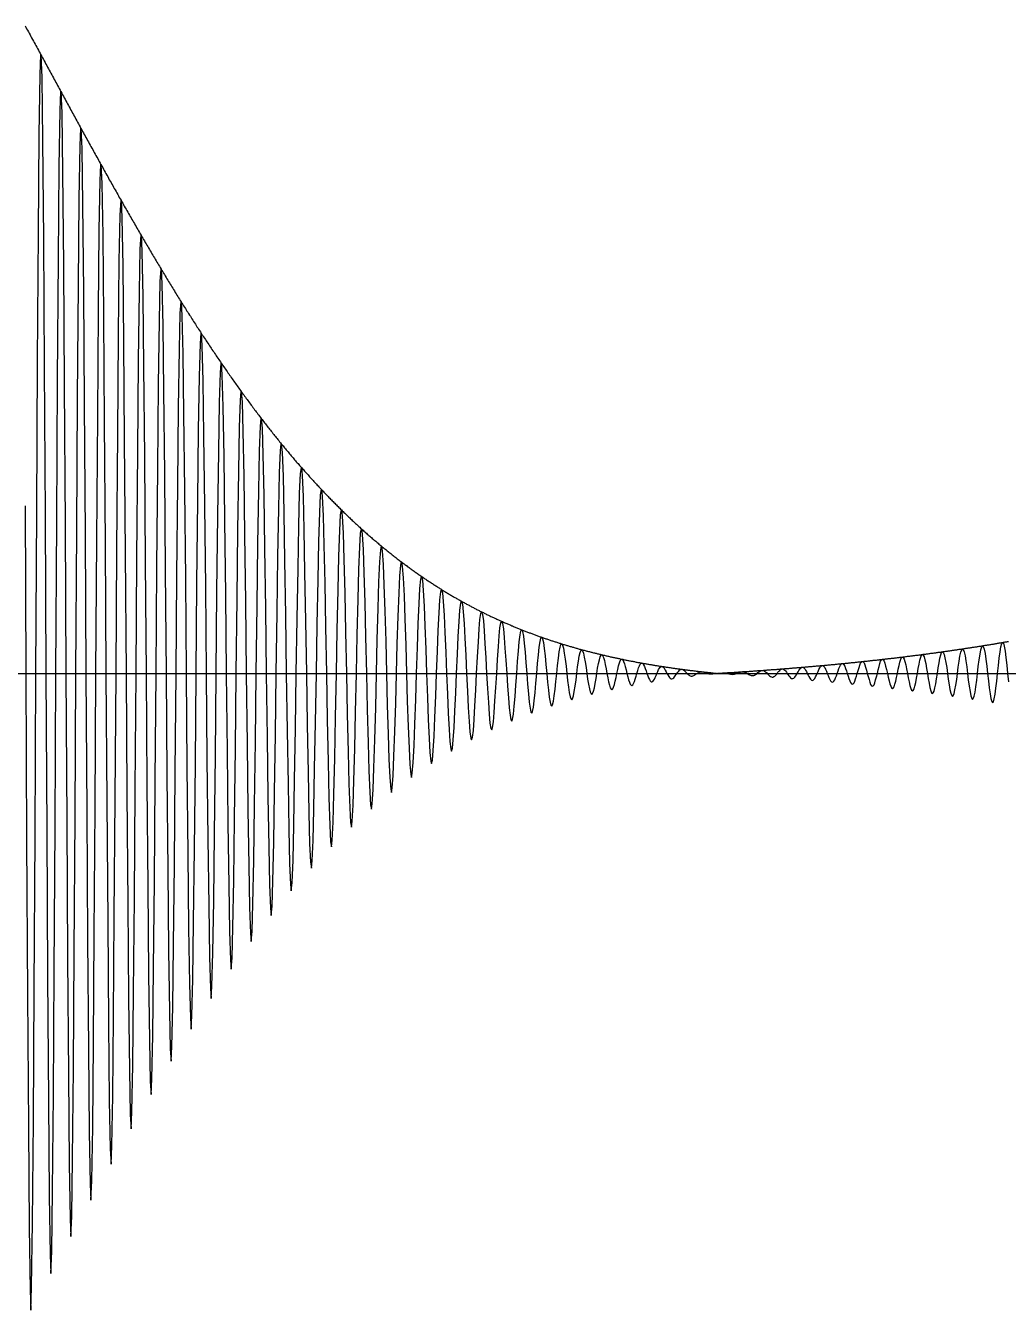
# Model space of a CAD drawing. Header units: metres. Extents: x 5 to 509, y -1 to 159.
# Drawn here: x 48.1 to 57.91, y 70.64 to 83.46 of the extents above; entities that cross this region are included whole.
import ezdxf

# ---------------------------------------------------------------- set-up
doc = ezdxf.new("R2010")
doc.units = ezdxf.units.M
doc.linetypes.add('DASHED', pattern=[0.6, 0.35, -0.25])
doc.layers.add('BASE', color=8, linetype='Continuous')
doc.layers.add('WAVE', color=7, linetype='Continuous')

msp = doc.modelspace()

# ---------------------------------------------------------------- linework, layer by layer
at = {"layer": 'BASE'}
msp.add_line((29, 77), (501, 77), dxfattribs=at)
at = {"layer": 'WAVE', "linetype": 'DASHED'}
msp.add_lwpolyline([(48.092, 83.465), (48.1, 83.45), (48.108, 83.434), (48.117, 83.419), (48.125, 83.404), (48.133, 83.389), (48.142, 83.373), (48.15, 83.358), (48.158, 83.343), (48.167, 83.328), (48.175, 83.312), (48.183, 83.297), (48.192, 83.282), (48.2, 83.266), (48.208, 83.251), (48.217, 83.236), (48.225, 83.22), (48.233, 83.205), (48.242, 83.19), (48.25, 83.174), (48.258, 83.159), (48.267, 83.144), (48.275, 83.128), (48.283, 83.113), (48.292, 83.098), (48.3, 83.082), (48.308, 83.067), (48.317, 83.052), (48.325, 83.036), (48.333, 83.021), (48.342, 83.006), (48.35, 82.99), (48.358, 82.975), (48.367, 82.96), (48.375, 82.944), (48.383, 82.929), (48.392, 82.914), (48.4, 82.898), (48.408, 82.883), (48.417, 82.868), (48.425, 82.852), (48.433, 82.837), (48.442, 82.822), (48.45, 82.807), (48.458, 82.791), (48.467, 82.776), (48.475, 82.761), (48.483, 82.745), (48.492, 82.73), (48.5, 82.715), (48.508, 82.699), (48.517, 82.684), (48.525, 82.669), (48.533, 82.654), (48.542, 82.638), (48.55, 82.623), (48.558, 82.608), (48.567, 82.592), (48.575, 82.577), (48.583, 82.562), (48.592, 82.547), (48.6, 82.531), (48.608, 82.516), (48.617, 82.501), (48.625, 82.486), (48.633, 82.471), (48.642, 82.455), (48.65, 82.44), (48.658, 82.425), (48.667, 82.41), (48.675, 82.395), (48.683, 82.379), (48.692, 82.364), (48.7, 82.349), (48.708, 82.334), (48.717, 82.319), (48.725, 82.304), (48.733, 82.289), (48.742, 82.273), (48.75, 82.258), (48.758, 82.243), (48.767, 82.228), (48.775, 82.213), (48.783, 82.198), (48.792, 82.183), (48.8, 82.168), (48.808, 82.153), (48.817, 82.138), (48.825, 82.123), (48.833, 82.108), (48.842, 82.093), (48.85, 82.078), (48.858, 82.063), (48.867, 82.048), (48.875, 82.033), (48.883, 82.018), (48.892, 82.003), (48.9, 81.988), (48.908, 81.973), (48.917, 81.958), (48.925, 81.943), (48.933, 81.928), (48.942, 81.914), (48.95, 81.899), (48.958, 81.884), (48.967, 81.869), (48.975, 81.854), (48.983, 81.839), (48.992, 81.825), (49, 81.81), (49.008, 81.795), (49.017, 81.78), (49.025, 81.766), (49.033, 81.751), (49.042, 81.736), (49.05, 81.722), (49.058, 81.707), (49.067, 81.692), (49.075, 81.678), (49.083, 81.663), (49.092, 81.648), (49.1, 81.634), (49.108, 81.619), (49.117, 81.605), (49.125, 81.59), (49.133, 81.575), (49.142, 81.561), (49.15, 81.546), (49.158, 81.532), (49.167, 81.517), (49.175, 81.503), (49.183, 81.489), (49.192, 81.474), (49.2, 81.46), (49.208, 81.445), (49.217, 81.431), (49.225, 81.417), (49.233, 81.402), (49.242, 81.388), (49.25, 81.374), (49.258, 81.359), (49.267, 81.345), (49.275, 81.331), (49.283, 81.317), (49.292, 81.302), (49.3, 81.288), (49.308, 81.274), (49.317, 81.26), (49.325, 81.246), (49.333, 81.231), (49.342, 81.217), (49.35, 81.203), (49.358, 81.189), (49.367, 81.175), (49.375, 81.161), (49.383, 81.147), (49.392, 81.133), (49.4, 81.119), (49.408, 81.105), (49.417, 81.091), (49.425, 81.077), (49.433, 81.063), (49.442, 81.05), (49.45, 81.036), (49.458, 81.022), (49.467, 81.008), (49.475, 80.994), (49.483, 80.981), (49.492, 80.967), (49.5, 80.953), (49.508, 80.939), (49.517, 80.926), (49.525, 80.912), (49.533, 80.898), (49.542, 80.885), (49.55, 80.871), (49.558, 80.858), (49.567, 80.844), (49.575, 80.83), (49.583, 80.817), (49.592, 80.803), (49.6, 80.79), (49.608, 80.776), (49.617, 80.763), (49.625, 80.75), (49.633, 80.736), (49.642, 80.723), (49.65, 80.71), (49.658, 80.696), (49.667, 80.683), (49.675, 80.67), (49.683, 80.656), (49.692, 80.643), (49.7, 80.63), (49.708, 80.617), (49.717, 80.604), (49.725, 80.591), (49.733, 80.577), (49.742, 80.564), (49.75, 80.551), (49.758, 80.538), (49.767, 80.525), (49.775, 80.512), (49.783, 80.499), (49.792, 80.486), (49.8, 80.473), (49.808, 80.46), (49.817, 80.448), (49.825, 80.435), (49.833, 80.422), (49.842, 80.409), (49.85, 80.396), (49.858, 80.384), (49.867, 80.371), (49.875, 80.358), (49.883, 80.346), (49.892, 80.333), (49.9, 80.32), (49.908, 80.308), (49.917, 80.295), (49.925, 80.282), (49.933, 80.27), (49.942, 80.257), (49.95, 80.245), (49.958, 80.233), (49.967, 80.22), (49.975, 80.208), (49.983, 80.195), (49.992, 80.183), (50, 80.171), (50.008, 80.158), (50.017, 80.146), (50.025, 80.134), (50.033, 80.122), (50.042, 80.109), (50.05, 80.097), (50.058, 80.085), (50.067, 80.073), (50.075, 80.061), (50.083, 80.049), (50.092, 80.037), (50.1, 80.025), (50.108, 80.013), (50.117, 80.001), (50.125, 79.989), (50.133, 79.977), (50.142, 79.965), (50.15, 79.953), (50.158, 79.941), (50.167, 79.93), (50.175, 79.918), (50.183, 79.906), (50.192, 79.894), (50.2, 79.883), (50.208, 79.871), (50.217, 79.859), (50.225, 79.848), (50.233, 79.836), (50.242, 79.825), (50.25, 79.813), (50.258, 79.802), (50.267, 79.79), (50.275, 79.779), (50.283, 79.767), (50.292, 79.756), (50.3, 79.744), (50.308, 79.733), (50.317, 79.722), (50.325, 79.711), (50.333, 79.699), (50.342, 79.688), (50.35, 79.677), (50.358, 79.666), (50.367, 79.655), (50.375, 79.643), (50.383, 79.632), (50.392, 79.621), (50.4, 79.61), (50.408, 79.599), (50.417, 79.588), (50.425, 79.577), (50.433, 79.566), (50.442, 79.555), (50.45, 79.545), (50.458, 79.534), (50.467, 79.523), (50.475, 79.512), (50.483, 79.501), (50.492, 79.491), (50.5, 79.48), (50.508, 79.469), (50.517, 79.459), (50.525, 79.448), (50.533, 79.437), (50.542, 79.427), (50.55, 79.416), (50.558, 79.406), (50.567, 79.395), (50.575, 79.385), (50.583, 79.374), (50.592, 79.364), (50.6, 79.354), (50.608, 79.343), (50.617, 79.333), (50.625, 79.323), (50.633, 79.312), (50.642, 79.302), (50.65, 79.292), (50.658, 79.282), (50.667, 79.272), (50.675, 79.261), (50.683, 79.251), (50.692, 79.241), (50.7, 79.231), (50.708, 79.221), (50.717, 79.211), (50.725, 79.201), (50.733, 79.191), (50.742, 79.182), (50.75, 79.172), (50.758, 79.162), (50.767, 79.152), (50.775, 79.142), (50.783, 79.133), (50.792, 79.123), (50.8, 79.113), (50.808, 79.103), (50.817, 79.094), (50.825, 79.084), (50.833, 79.075), (50.842, 79.065), (50.85, 79.056), (50.858, 79.046), (50.867, 79.037), (50.875, 79.027), (50.883, 79.018), (50.892, 79.008), (50.9, 78.999), (50.908, 78.99), (50.917, 78.98), (50.925, 78.971), (50.933, 78.962), (50.942, 78.953), (50.95, 78.943), (50.958, 78.934), (50.967, 78.925), (50.975, 78.916), (50.983, 78.907), (50.992, 78.898), (51, 78.889), (51.008, 78.88), (51.017, 78.871), (51.025, 78.862), (51.033, 78.853), (51.042, 78.844), (51.05, 78.835), (51.058, 78.827), (51.067, 78.818), (51.075, 78.809), (51.083, 78.8), (51.092, 78.792), (51.1, 78.783), (51.108, 78.774), (51.117, 78.766), (51.125, 78.757), (51.133, 78.748), (51.142, 78.74), (51.15, 78.731), (51.158, 78.723), (51.167, 78.714), (51.175, 78.706), (51.183, 78.698), (51.192, 78.689), (51.2, 78.681), (51.208, 78.672), (51.217, 78.664), (51.225, 78.656), (51.233, 78.648), (51.242, 78.639), (51.25, 78.631), (51.258, 78.623), (51.267, 78.615), (51.275, 78.607), (51.283, 78.599), (51.292, 78.591), (51.3, 78.583), (51.308, 78.575), (51.317, 78.567), (51.325, 78.559), (51.333, 78.551), (51.342, 78.543), (51.35, 78.535), (51.358, 78.527), (51.367, 78.519), (51.375, 78.512), (51.383, 78.504), (51.392, 78.496), (51.4, 78.489), (51.408, 78.481), (51.417, 78.473), (51.425, 78.466), (51.433, 78.458), (51.442, 78.45), (51.45, 78.443), (51.458, 78.435), (51.467, 78.428), (51.475, 78.42), (51.483, 78.413), (51.492, 78.406), (51.5, 78.398), (51.508, 78.391), (51.517, 78.384), (51.525, 78.376), (51.533, 78.369), (51.542, 78.362), (51.55, 78.355), (51.558, 78.347), (51.567, 78.34), (51.575, 78.333), (51.583, 78.326), (51.592, 78.319), (51.6, 78.312), (51.608, 78.305), (51.617, 78.298), (51.625, 78.291), (51.633, 78.284), (51.642, 78.277), (51.65, 78.27), (51.658, 78.263), (51.667, 78.256), (51.675, 78.249), (51.683, 78.243), (51.692, 78.236), (51.7, 78.229), (51.708, 78.222), (51.717, 78.216), (51.725, 78.209), (51.733, 78.202), (51.742, 78.196), (51.75, 78.189), (51.758, 78.182), (51.767, 78.176), (51.775, 78.169), (51.783, 78.163), (51.792, 78.156), (51.8, 78.15), (51.808, 78.144), (51.817, 78.137), (51.825, 78.131), (51.833, 78.124), (51.842, 78.118), (51.85, 78.112), (51.858, 78.106), (51.867, 78.099), (51.875, 78.093), (51.883, 78.087), (51.892, 78.081), (51.9, 78.075), (51.908, 78.068), (51.917, 78.062), (51.925, 78.056), (51.933, 78.05), (51.942, 78.044), (51.95, 78.038), (51.958, 78.032), (51.967, 78.026), (51.975, 78.02), (51.983, 78.014), (51.992, 78.008), (52, 78.003), (52.008, 77.997), (52.017, 77.991), (52.025, 77.985), (52.033, 77.979), (52.042, 77.974), (52.05, 77.968), (52.058, 77.962), (52.067, 77.956), (52.075, 77.951), (52.083, 77.945), (52.092, 77.94), (52.1, 77.934), (52.108, 77.928), (52.117, 77.923), (52.125, 77.917), (52.133, 77.912), (52.142, 77.906), (52.15, 77.901), (52.158, 77.896), (52.167, 77.89), (52.175, 77.885), (52.183, 77.879), (52.192, 77.874), (52.2, 77.869), (52.208, 77.864), (52.217, 77.858), (52.225, 77.853), (52.233, 77.848), (52.242, 77.843), (52.25, 77.837), (52.258, 77.832), (52.267, 77.827), (52.275, 77.822), (52.283, 77.817), (52.292, 77.812), (52.3, 77.807), (52.308, 77.802), (52.317, 77.797), (52.325, 77.792), (52.333, 77.787), (52.342, 77.782), (52.35, 77.777), (52.358, 77.772), (52.367, 77.767), (52.375, 77.762), (52.383, 77.758), (52.392, 77.753), (52.4, 77.748), (52.408, 77.743), (52.417, 77.738), (52.425, 77.734), (52.433, 77.729), (52.442, 77.724), (52.45, 77.72), (52.458, 77.715), (52.467, 77.71), (52.475, 77.706), (52.483, 77.701), (52.492, 77.697), (52.5, 77.692), (52.508, 77.688), (52.517, 77.683), (52.525, 77.679), (52.533, 77.674), (52.542, 77.67), (52.55, 77.665), (52.558, 77.661), (52.567, 77.657), (52.575, 77.652), (52.583, 77.648), (52.592, 77.644), (52.6, 77.639), (52.608, 77.635), (52.617, 77.631), (52.625, 77.627), (52.633, 77.622), (52.642, 77.618), (52.65, 77.614), (52.658, 77.61), (52.667, 77.606), (52.675, 77.602), (52.683, 77.597), (52.692, 77.593), (52.7, 77.589), (52.708, 77.585), (52.717, 77.581), (52.725, 77.577), (52.733, 77.573), (52.742, 77.569), (52.75, 77.565), (52.758, 77.561), (52.767, 77.558), (52.775, 77.554), (52.783, 77.55), (52.792, 77.546), (52.8, 77.542), (52.808, 77.538), (52.817, 77.534), (52.825, 77.531), (52.833, 77.527), (52.842, 77.523), (52.85, 77.519), (52.858, 77.516), (52.867, 77.512), (52.875, 77.508), (52.883, 77.505), (52.892, 77.501), (52.9, 77.497), (52.908, 77.494), (52.917, 77.49), (52.925, 77.487), (52.933, 77.483), (52.942, 77.48), (52.95, 77.476), (52.958, 77.473), (52.967, 77.469), (52.975, 77.466), (52.983, 77.462), (52.992, 77.459), (53, 77.455), (53.008, 77.452), (53.017, 77.449), (53.025, 77.445), (53.033, 77.442), (53.042, 77.438), (53.05, 77.435), (53.058, 77.432), (53.067, 77.429), (53.075, 77.425), (53.083, 77.422), (53.092, 77.419), (53.1, 77.416), (53.108, 77.412), (53.117, 77.409), (53.125, 77.406), (53.133, 77.403), (53.142, 77.4), (53.15, 77.397), (53.158, 77.394), (53.167, 77.39), (53.175, 77.387), (53.183, 77.384), (53.192, 77.381), (53.2, 77.378), (53.208, 77.375), (53.217, 77.372), (53.225, 77.369), (53.233, 77.366), (53.242, 77.363), (53.25, 77.36), (53.258, 77.358), (53.267, 77.355), (53.275, 77.352), (53.283, 77.349), (53.292, 77.346), (53.3, 77.343), (53.308, 77.34), (53.317, 77.338), (53.325, 77.335), (53.333, 77.332), (53.342, 77.329), (53.35, 77.326), (53.358, 77.324), (53.367, 77.321), (53.375, 77.318), (53.383, 77.316), (53.392, 77.313), (53.4, 77.31), (53.408, 77.308), (53.417, 77.305), (53.425, 77.302), (53.433, 77.3), (53.442, 77.297), (53.45, 77.294), (53.458, 77.292), (53.467, 77.289), (53.475, 77.287), (53.483, 77.284), (53.492, 77.282), (53.5, 77.279), (53.508, 77.277), (53.517, 77.274), (53.525, 77.272), (53.533, 77.269), (53.542, 77.267), (53.55, 77.265), (53.558, 77.262), (53.567, 77.26), (53.575, 77.257), (53.583, 77.255), (53.592, 77.253), (53.6, 77.25), (53.608, 77.248), (53.617, 77.246), (53.625, 77.243), (53.633, 77.241), (53.642, 77.239), (53.65, 77.236), (53.658, 77.234), (53.667, 77.232), (53.675, 77.23), (53.683, 77.228), (53.692, 77.225), (53.7, 77.223), (53.708, 77.221), (53.717, 77.219), (53.725, 77.217), (53.733, 77.214), (53.742, 77.212), (53.75, 77.21), (53.758, 77.208), (53.767, 77.206), (53.775, 77.204), (53.783, 77.202), (53.792, 77.2), (53.8, 77.198), (53.808, 77.196), (53.817, 77.194), (53.825, 77.192), (53.833, 77.19), (53.842, 77.188), (53.85, 77.186), (53.858, 77.184), (53.867, 77.182), (53.875, 77.18), (53.883, 77.178), (53.892, 77.176), (53.9, 77.174), (53.908, 77.172), (53.917, 77.17), (53.925, 77.168), (53.933, 77.166), (53.942, 77.165), (53.95, 77.163), (53.958, 77.161), (53.967, 77.159), (53.975, 77.157), (53.983, 77.155), (53.992, 77.154), (54, 77.152), (54.008, 77.15), (54.017, 77.148), (54.025, 77.147), (54.033, 77.145), (54.042, 77.143), (54.05, 77.141), (54.058, 77.14), (54.067, 77.138), (54.075, 77.136), (54.083, 77.134), (54.092, 77.133), (54.1, 77.131), (54.108, 77.129), (54.117, 77.128), (54.125, 77.126), (54.133, 77.125), (54.142, 77.123), (54.15, 77.121), (54.158, 77.12), (54.167, 77.118), (54.175, 77.117), (54.183, 77.115), (54.192, 77.113), (54.2, 77.112), (54.208, 77.11), (54.217, 77.109), (54.225, 77.107), (54.233, 77.106), (54.242, 77.104), (54.25, 77.103), (54.258, 77.101), (54.267, 77.1), (54.275, 77.098), (54.283, 77.097), (54.292, 77.095), (54.3, 77.094), (54.308, 77.093), (54.317, 77.091), (54.325, 77.09), (54.333, 77.088), (54.342, 77.087), (54.35, 77.086), (54.358, 77.084), (54.367, 77.083), (54.375, 77.081), (54.383, 77.08), (54.392, 77.079), (54.4, 77.077), (54.408, 77.076), (54.417, 77.075), (54.425, 77.073), (54.433, 77.072), (54.442, 77.071), (54.45, 77.069), (54.458, 77.068), (54.467, 77.067), (54.475, 77.066), (54.483, 77.064), (54.492, 77.063), (54.5, 77.062), (54.508, 77.061), (54.517, 77.059), (54.525, 77.058), (54.533, 77.057), (54.542, 77.056), (54.55, 77.055), (54.558, 77.053), (54.567, 77.052), (54.575, 77.051), (54.583, 77.05), (54.592, 77.049), (54.6, 77.048), (54.608, 77.046), (54.617, 77.045), (54.625, 77.044), (54.633, 77.043), (54.642, 77.042), (54.65, 77.041), (54.658, 77.04), (54.667, 77.039), (54.675, 77.037), (54.683, 77.036), (54.692, 77.035), (54.7, 77.034), (54.708, 77.033), (54.717, 77.032), (54.725, 77.031), (54.733, 77.03), (54.742, 77.029), (54.75, 77.028), (54.758, 77.027), (54.767, 77.026), (54.775, 77.025), (54.783, 77.024), (54.792, 77.023), (54.8, 77.022), (54.808, 77.021), (54.817, 77.02), (54.825, 77.019), (54.833, 77.018), (54.842, 77.017), (54.85, 77.016), (54.858, 77.015), (54.867, 77.014), (54.875, 77.013), (54.883, 77.012), (54.892, 77.011), (54.9, 77.011), (54.908, 77.01), (54.917, 77.009), (54.925, 77.008), (54.933, 77.007), (54.942, 77.006), (54.95, 77.005), (54.958, 77.004), (54.967, 77.003), (54.975, 77.003), (54.983, 77.002), (54.992, 77.001), (55, 77), (55.008, 77.001), (55.017, 77.001), (55.025, 77.002), (55.033, 77.002), (55.042, 77.003), (55.05, 77.003), (55.058, 77.004), (55.067, 77.004), (55.075, 77.005), (55.083, 77.005), (55.092, 77.006), (55.1, 77.006), (55.108, 77.007), (55.117, 77.007), (55.125, 77.008), (55.133, 77.008), (55.142, 77.009), (55.15, 77.009), (55.158, 77.01), (55.167, 77.01), (55.175, 77.011), (55.183, 77.012), (55.192, 77.012), (55.2, 77.013), (55.208, 77.013), (55.217, 77.014), (55.225, 77.014), (55.233, 77.015), (55.242, 77.015), (55.25, 77.016), (55.258, 77.017), (55.267, 77.017), (55.275, 77.018), (55.283, 77.018), (55.292, 77.019), (55.3, 77.019), (55.308, 77.02), (55.317, 77.02), (55.325, 77.021), (55.333, 77.022), (55.342, 77.022), (55.35, 77.023), (55.358, 77.023), (55.367, 77.024), (55.375, 77.025), (55.383, 77.025), (55.392, 77.026), (55.4, 77.026), (55.408, 77.027), (55.417, 77.027), (55.425, 77.028), (55.433, 77.029), (55.442, 77.029), (55.45, 77.03), (55.458, 77.03), (55.467, 77.031), (55.475, 77.032), (55.483, 77.032), (55.492, 77.033), (55.5, 77.034), (55.508, 77.034), (55.517, 77.035), (55.525, 77.035), (55.533, 77.036), (55.542, 77.037), (55.55, 77.037), (55.558, 77.038), (55.567, 77.039), (55.575, 77.039), (55.583, 77.04), (55.592, 77.04), (55.6, 77.041), (55.608, 77.042), (55.617, 77.042), (55.625, 77.043), (55.633, 77.044), (55.642, 77.044), (55.65, 77.045), (55.658, 77.046), (55.667, 77.046), (55.675, 77.047), (55.683, 77.048), (55.692, 77.048), (55.7, 77.049), (55.708, 77.05), (55.717, 77.05), (55.725, 77.051), (55.733, 77.052), (55.742, 77.052), (55.75, 77.053), (55.758, 77.054), (55.767, 77.054), (55.775, 77.055), (55.783, 77.056), (55.792, 77.056), (55.8, 77.057), (55.808, 77.058), (55.817, 77.058), (55.825, 77.059), (55.833, 77.06), (55.842, 77.061), (55.85, 77.061), (55.858, 77.062), (55.867, 77.063), (55.875, 77.063), (55.883, 77.064), (55.892, 77.065), (55.9, 77.065), (55.908, 77.066), (55.917, 77.067), (55.925, 77.068), (55.933, 77.068), (55.942, 77.069), (55.95, 77.07), (55.958, 77.071), (55.967, 77.071), (55.975, 77.072), (55.983, 77.073), (55.992, 77.074), (56, 77.074), (56.008, 77.075), (56.017, 77.076), (56.025, 77.076), (56.033, 77.077), (56.042, 77.078), (56.05, 77.079), (56.058, 77.08), (56.067, 77.08), (56.075, 77.081), (56.083, 77.082), (56.092, 77.083), (56.1, 77.083), (56.108, 77.084), (56.117, 77.085), (56.125, 77.086), (56.133, 77.086), (56.142, 77.087), (56.15, 77.088), (56.158, 77.089), (56.167, 77.09), (56.175, 77.09), (56.183, 77.091), (56.192, 77.092), (56.2, 77.093), (56.208, 77.094), (56.217, 77.094), (56.225, 77.095), (56.233, 77.096), (56.242, 77.097), (56.25, 77.098), (56.258, 77.098), (56.267, 77.099), (56.275, 77.1), (56.283, 77.101), (56.292, 77.102), (56.3, 77.103), (56.308, 77.103), (56.317, 77.104), (56.325, 77.105), (56.333, 77.106), (56.342, 77.107), (56.35, 77.108), (56.358, 77.109), (56.367, 77.109), (56.375, 77.11), (56.383, 77.111), (56.392, 77.112), (56.4, 77.113), (56.408, 77.114), (56.417, 77.115), (56.425, 77.115), (56.433, 77.116), (56.442, 77.117), (56.45, 77.118), (56.458, 77.119), (56.467, 77.12), (56.475, 77.121), (56.483, 77.122), (56.492, 77.122), (56.5, 77.123), (56.508, 77.124), (56.517, 77.125), (56.525, 77.126), (56.533, 77.127), (56.542, 77.128), (56.55, 77.129), (56.558, 77.13), (56.567, 77.131), (56.575, 77.132), (56.583, 77.132), (56.592, 77.133), (56.6, 77.134), (56.608, 77.135), (56.617, 77.136), (56.625, 77.137), (56.633, 77.138), (56.642, 77.139), (56.65, 77.14), (56.658, 77.141), (56.667, 77.142), (56.675, 77.143), (56.683, 77.144), (56.692, 77.145), (56.7, 77.146), (56.708, 77.147), (56.717, 77.148), (56.725, 77.149), (56.733, 77.149), (56.742, 77.15), (56.75, 77.151), (56.758, 77.152), (56.767, 77.153), (56.775, 77.154), (56.783, 77.155), (56.792, 77.156), (56.8, 77.157), (56.808, 77.158), (56.817, 77.159), (56.825, 77.16), (56.833, 77.161), (56.842, 77.162), (56.85, 77.163), (56.858, 77.164), (56.867, 77.165), (56.875, 77.166), (56.883, 77.167), (56.892, 77.169), (56.9, 77.17), (56.908, 77.171), (56.917, 77.172), (56.925, 77.173), (56.933, 77.174), (56.942, 77.175), (56.95, 77.176), (56.958, 77.177), (56.967, 77.178), (56.975, 77.179), (56.983, 77.18), (56.992, 77.181), (57, 77.182), (57.008, 77.183), (57.017, 77.184), (57.025, 77.185), (57.033, 77.186), (57.042, 77.188), (57.05, 77.189), (57.058, 77.19), (57.067, 77.191), (57.075, 77.192), (57.083, 77.193), (57.092, 77.194), (57.1, 77.195), (57.108, 77.196), (57.117, 77.197), (57.125, 77.199), (57.133, 77.2), (57.142, 77.201), (57.15, 77.202), (57.158, 77.203), (57.167, 77.204), (57.175, 77.205), (57.183, 77.206), (57.192, 77.208), (57.2, 77.209), (57.208, 77.21), (57.217, 77.211), (57.225, 77.212), (57.233, 77.213), (57.242, 77.215), (57.25, 77.216), (57.258, 77.217), (57.267, 77.218), (57.275, 77.219), (57.283, 77.22), (57.292, 77.222), (57.3, 77.223), (57.308, 77.224), (57.317, 77.225), (57.325, 77.226), (57.333, 77.228), (57.342, 77.229), (57.35, 77.23), (57.358, 77.231), (57.367, 77.232), (57.375, 77.234), (57.383, 77.235), (57.392, 77.236), (57.4, 77.237), (57.408, 77.238), (57.417, 77.24), (57.425, 77.241), (57.433, 77.242), (57.442, 77.243), (57.45, 77.245), (57.458, 77.246), (57.467, 77.247), (57.475, 77.248), (57.483, 77.25), (57.492, 77.251), (57.5, 77.252), (57.508, 77.254), (57.517, 77.255), (57.525, 77.256), (57.533, 77.257), (57.542, 77.259), (57.55, 77.26), (57.558, 77.261), (57.567, 77.263), (57.575, 77.264), (57.583, 77.265), (57.592, 77.266), (57.6, 77.268), (57.608, 77.269), (57.617, 77.27), (57.625, 77.272), (57.633, 77.273), (57.642, 77.274), (57.65, 77.276), (57.658, 77.277), (57.667, 77.278), (57.675, 77.28), (57.683, 77.281), (57.692, 77.282), (57.7, 77.284), (57.708, 77.285), (57.717, 77.286), (57.725, 77.288), (57.733, 77.289), (57.742, 77.291), (57.75, 77.292), (57.758, 77.293), (57.767, 77.295), (57.775, 77.296), (57.783, 77.298), (57.792, 77.299), (57.8, 77.3), (57.808, 77.302), (57.817, 77.303), (57.825, 77.305), (57.833, 77.306), (57.842, 77.307), (57.85, 77.309), (57.858, 77.31), (57.867, 77.312), (57.875, 77.313), (57.883, 77.315), (57.892, 77.316), (57.9, 77.317), (57.908, 77.319)], dxfattribs=at)
at = {"layer": 'WAVE'}
msp.add_lwpolyline([(48.092, 78.673), (48.1, 77), (48.108, 75.335), (48.117, 73.79), (48.125, 72.472), (48.133, 71.467), (48.142, 70.844), (48.15, 70.642), (48.158, 70.873), (48.167, 71.52), (48.175, 72.537), (48.183, 73.852), (48.192, 75.374), (48.2, 77), (48.208, 78.618), (48.217, 80.118), (48.225, 81.398), (48.233, 82.374), (48.242, 82.979), (48.25, 83.174), (48.258, 82.949), (48.267, 82.321), (48.275, 81.333), (48.283, 80.057), (48.292, 78.578), (48.3, 77), (48.308, 75.43), (48.317, 73.974), (48.325, 72.732), (48.333, 71.786), (48.342, 71.199), (48.35, 71.01), (48.358, 71.228), (48.367, 71.839), (48.375, 72.797), (48.383, 74.035), (48.392, 75.469), (48.4, 77), (48.408, 78.523), (48.417, 79.934), (48.425, 81.138), (48.433, 82.055), (48.442, 82.623), (48.45, 82.807), (48.458, 82.594), (48.467, 82.002), (48.475, 81.073), (48.483, 79.873), (48.492, 78.483), (48.5, 77), (48.508, 75.525), (48.517, 74.158), (48.525, 72.992), (48.533, 72.104), (48.542, 71.554), (48.55, 71.377), (48.558, 71.583), (48.567, 72.157), (48.575, 73.056), (48.583, 74.219), (48.592, 75.564), (48.6, 77), (48.608, 78.428), (48.617, 79.75), (48.625, 80.879), (48.633, 81.738), (48.642, 82.269), (48.65, 82.44), (48.658, 82.24), (48.667, 81.685), (48.675, 80.815), (48.683, 79.69), (48.692, 78.388), (48.7, 77), (48.708, 75.619), (48.717, 74.341), (48.725, 73.25), (48.733, 72.42), (48.742, 71.906), (48.75, 71.742), (48.758, 71.935), (48.767, 72.472), (48.775, 73.314), (48.783, 74.401), (48.792, 75.659), (48.8, 77), (48.808, 78.334), (48.817, 79.569), (48.825, 80.622), (48.833, 81.423), (48.842, 81.919), (48.85, 82.078), (48.858, 81.89), (48.867, 81.371), (48.875, 80.559), (48.883, 79.509), (48.892, 78.295), (48.9, 77), (48.908, 75.713), (48.917, 74.521), (48.925, 73.505), (48.933, 72.732), (48.942, 72.254), (48.95, 72.101), (48.958, 72.283), (48.967, 72.783), (48.975, 73.568), (48.983, 74.58), (48.992, 75.751), (49, 77), (49.008, 78.241), (49.017, 79.39), (49.025, 80.37), (49.033, 81.114), (49.042, 81.575), (49.05, 81.722), (49.058, 81.546), (49.067, 81.064), (49.075, 80.308), (49.083, 79.331), (49.092, 78.203), (49.1, 77), (49.108, 75.804), (49.117, 74.698), (49.125, 73.754), (49.133, 73.038), (49.142, 72.595), (49.15, 72.454), (49.158, 72.623), (49.167, 73.088), (49.175, 73.816), (49.183, 74.756), (49.192, 75.842), (49.2, 77), (49.208, 78.151), (49.217, 79.215), (49.225, 80.123), (49.233, 80.812), (49.242, 81.238), (49.25, 81.374), (49.258, 81.211), (49.267, 80.763), (49.275, 80.062), (49.283, 79.158), (49.292, 78.114), (49.3, 77), (49.308, 75.894), (49.317, 74.87), (49.325, 73.998), (49.333, 73.335), (49.342, 72.926), (49.35, 72.797), (49.358, 72.954), (49.367, 73.384), (49.375, 74.058), (49.383, 74.926), (49.392, 75.93), (49.4, 77), (49.408, 78.063), (49.417, 79.046), (49.425, 79.883), (49.433, 80.519), (49.442, 80.912), (49.45, 81.036), (49.458, 80.885), (49.467, 80.471), (49.475, 79.824), (49.483, 78.99), (49.492, 78.027), (49.5, 77), (49.508, 75.98), (49.517, 75.037), (49.525, 74.234), (49.533, 73.624), (49.542, 73.248), (49.55, 73.129), (49.558, 73.274), (49.567, 73.671), (49.575, 74.291), (49.583, 75.092), (49.592, 76.016), (49.6, 77), (49.608, 77.977), (49.617, 78.882), (49.625, 79.651), (49.633, 80.236), (49.642, 80.596), (49.65, 80.71), (49.658, 80.57), (49.667, 80.19), (49.675, 79.595), (49.683, 78.828), (49.692, 77.943), (49.7, 77), (49.708, 76.064), (49.717, 75.198), (49.725, 74.461), (49.733, 73.902), (49.742, 73.557), (49.75, 73.449), (49.758, 73.582), (49.767, 73.947), (49.775, 74.516), (49.783, 75.25), (49.792, 76.098), (49.8, 77), (49.808, 77.896), (49.817, 78.724), (49.825, 79.429), (49.833, 79.963), (49.842, 80.293), (49.85, 80.396), (49.858, 80.268), (49.867, 79.919), (49.875, 79.375), (49.883, 78.673), (49.892, 77.863), (49.9, 77), (49.908, 76.144), (49.917, 75.352), (49.925, 74.679), (49.933, 74.168), (49.942, 73.854), (49.95, 73.755), (49.958, 73.878), (49.967, 74.211), (49.975, 74.732), (49.983, 75.402), (49.992, 76.176), (50, 77), (50.008, 77.817), (50.017, 78.573), (50.025, 79.216), (50.033, 79.703), (50.042, 80.003), (50.05, 80.097), (50.058, 79.98), (50.067, 79.661), (50.075, 79.164), (50.083, 78.524), (50.092, 77.786), (50.1, 77), (50.108, 76.22), (50.117, 75.5), (50.125, 74.887), (50.133, 74.422), (50.142, 74.136), (50.15, 74.047), (50.158, 74.159), (50.167, 74.463), (50.175, 74.937), (50.183, 75.547), (50.192, 76.251), (50.2, 77), (50.208, 77.743), (50.217, 78.43), (50.225, 79.014), (50.233, 79.456), (50.242, 79.728), (50.25, 79.813), (50.258, 79.706), (50.267, 79.416), (50.275, 78.965), (50.283, 78.384), (50.292, 77.713), (50.3, 77), (50.308, 76.293), (50.317, 75.639), (50.325, 75.083), (50.333, 74.662), (50.342, 74.404), (50.35, 74.323), (50.358, 74.425), (50.367, 74.701), (50.375, 75.131), (50.383, 75.684), (50.392, 76.322), (50.4, 77), (50.408, 77.673), (50.417, 78.294), (50.425, 78.822), (50.433, 79.222), (50.442, 79.468), (50.45, 79.545), (50.458, 79.447), (50.467, 79.185), (50.475, 78.776), (50.483, 78.251), (50.492, 77.645), (50.5, 77), (50.508, 76.361), (50.517, 75.771), (50.525, 75.269), (50.533, 74.889), (50.542, 74.656), (50.55, 74.584), (50.558, 74.676), (50.567, 74.926), (50.575, 75.314), (50.583, 75.813), (50.592, 76.388), (50.6, 77), (50.608, 77.606), (50.617, 78.166), (50.625, 78.642), (50.633, 79.003), (50.642, 79.224), (50.65, 79.292), (50.658, 79.204), (50.667, 78.967), (50.675, 78.599), (50.683, 78.126), (50.692, 77.58), (50.7, 77), (50.708, 76.425), (50.717, 75.894), (50.725, 75.443), (50.733, 75.102), (50.742, 74.893), (50.75, 74.828), (50.758, 74.912), (50.767, 75.136), (50.775, 75.485), (50.783, 75.934), (50.792, 76.451), (50.8, 77), (50.808, 77.544), (50.817, 78.047), (50.825, 78.474), (50.833, 78.797), (50.842, 78.995), (50.85, 79.056), (50.858, 78.976), (50.867, 78.764), (50.875, 78.433), (50.883, 78.009), (50.892, 77.52), (50.9, 77), (50.908, 76.485), (50.917, 76.01), (50.925, 75.606), (50.933, 75.301), (50.942, 75.114), (50.95, 75.057), (50.958, 75.132), (50.967, 75.333), (50.975, 75.645), (50.983, 76.047), (50.992, 76.509), (51, 77), (51.008, 77.487), (51.017, 77.935), (51.025, 78.317), (51.033, 78.605), (51.042, 78.781), (51.05, 78.835), (51.058, 78.764), (51.067, 78.574), (51.075, 78.279), (51.083, 77.9), (51.092, 77.464), (51.1, 77), (51.108, 76.541), (51.117, 76.117), (51.125, 75.758), (51.133, 75.486), (51.142, 75.319), (51.15, 75.269), (51.158, 75.336), (51.167, 75.515), (51.175, 75.794), (51.183, 76.151), (51.192, 76.563), (51.2, 77), (51.208, 77.433), (51.217, 77.832), (51.225, 78.171), (51.233, 78.427), (51.242, 78.584), (51.25, 78.631), (51.258, 78.568), (51.267, 78.399), (51.275, 78.136), (51.283, 77.799), (51.292, 77.412), (51.3, 77), (51.308, 76.592), (51.317, 76.217), (51.325, 75.898), (51.333, 75.657), (51.342, 75.51), (51.35, 75.465), (51.358, 75.525), (51.367, 75.684), (51.375, 75.931), (51.383, 76.248), (51.392, 76.613), (51.4, 77), (51.408, 77.383), (51.417, 77.737), (51.425, 78.036), (51.433, 78.263), (51.442, 78.401), (51.45, 78.443), (51.458, 78.387), (51.467, 78.237), (51.475, 78.004), (51.483, 77.707), (51.492, 77.364), (51.5, 77), (51.508, 76.64), (51.517, 76.308), (51.525, 76.027), (51.533, 75.814), (51.542, 75.685), (51.55, 75.645), (51.558, 75.699), (51.567, 75.839), (51.575, 76.057), (51.583, 76.337), (51.592, 76.659), (51.6, 77), (51.608, 77.338), (51.617, 77.649), (51.625, 77.913), (51.633, 78.112), (51.642, 78.233), (51.65, 78.27), (51.658, 78.22), (51.667, 78.088), (51.675, 77.883), (51.683, 77.621), (51.692, 77.32), (51.7, 77), (51.708, 76.684), (51.717, 76.392), (51.725, 76.145), (51.733, 75.959), (51.742, 75.845), (51.75, 75.811), (51.758, 75.858), (51.767, 75.982), (51.775, 76.173), (51.783, 76.419), (51.792, 76.701), (51.8, 77), (51.808, 77.296), (51.817, 77.569), (51.825, 77.8), (51.833, 77.974), (51.842, 78.08), (51.85, 78.112), (51.858, 78.068), (51.867, 77.952), (51.875, 77.773), (51.883, 77.543), (51.892, 77.28), (51.9, 77), (51.908, 76.723), (51.917, 76.469), (51.925, 76.253), (51.933, 76.091), (51.942, 75.991), (51.95, 75.962), (51.958, 76.003), (51.967, 76.111), (51.975, 76.279), (51.983, 76.493), (51.992, 76.739), (52, 77), (52.008, 77.258), (52.017, 77.495), (52.025, 77.697), (52.033, 77.848), (52.042, 77.94), (52.05, 77.968), (52.058, 77.929), (52.067, 77.828), (52.075, 77.672), (52.083, 77.473), (52.092, 77.243), (52.1, 77), (52.108, 76.76), (52.117, 76.539), (52.125, 76.351), (52.133, 76.21), (52.142, 76.124), (52.15, 76.099), (52.158, 76.135), (52.167, 76.229), (52.175, 76.374), (52.183, 76.56), (52.192, 76.774), (52.2, 77), (52.208, 77.223), (52.217, 77.429), (52.225, 77.603), (52.233, 77.734), (52.242, 77.814), (52.25, 77.837), (52.258, 77.804), (52.267, 77.716), (52.275, 77.581), (52.283, 77.408), (52.292, 77.21), (52.3, 77), (52.308, 76.792), (52.317, 76.602), (52.325, 76.44), (52.333, 76.319), (52.342, 76.245), (52.35, 76.223), (52.358, 76.254), (52.367, 76.336), (52.375, 76.461), (52.383, 76.621), (52.392, 76.805), (52.4, 77), (52.408, 77.192), (52.417, 77.369), (52.425, 77.519), (52.433, 77.631), (52.442, 77.7), (52.45, 77.72), (52.458, 77.691), (52.467, 77.615), (52.475, 77.499), (52.483, 77.351), (52.492, 77.18), (52.5, 77), (52.508, 76.822), (52.517, 76.658), (52.525, 76.52), (52.533, 76.416), (52.542, 76.353), (52.55, 76.335), (52.558, 76.362), (52.567, 76.431), (52.575, 76.539), (52.583, 76.676), (52.592, 76.833), (52.6, 77), (52.608, 77.164), (52.617, 77.315), (52.625, 77.443), (52.633, 77.539), (52.642, 77.597), (52.65, 77.614), (52.658, 77.589), (52.667, 77.525), (52.675, 77.425), (52.683, 77.299), (52.692, 77.154), (52.7, 77), (52.708, 76.849), (52.717, 76.709), (52.725, 76.592), (52.733, 76.504), (52.742, 76.45), (52.75, 76.435), (52.758, 76.458), (52.767, 76.517), (52.775, 76.609), (52.783, 76.725), (52.792, 76.859), (52.8, 77), (52.808, 77.139), (52.817, 77.267), (52.825, 77.375), (52.833, 77.456), (52.842, 77.505), (52.85, 77.519), (52.858, 77.498), (52.867, 77.443), (52.875, 77.359), (52.883, 77.252), (52.892, 77.13), (52.9, 77), (52.908, 76.872), (52.917, 76.755), (52.925, 76.656), (52.933, 76.582), (52.942, 76.537), (52.95, 76.524), (52.958, 76.544), (52.967, 76.594), (52.975, 76.671), (52.983, 76.769), (52.992, 76.881), (53, 77), (53.008, 77.117), (53.017, 77.224), (53.025, 77.315), (53.033, 77.383), (53.042, 77.424), (53.05, 77.435), (53.058, 77.417), (53.067, 77.371), (53.075, 77.301), (53.083, 77.211), (53.092, 77.108), (53.1, 77), (53.108, 76.893), (53.117, 76.795), (53.125, 76.713), (53.133, 76.651), (53.142, 76.614), (53.15, 76.603), (53.158, 76.62), (53.167, 76.662), (53.175, 76.726), (53.183, 76.808), (53.192, 76.901), (53.2, 77), (53.208, 77.097), (53.217, 77.186), (53.225, 77.261), (53.233, 77.317), (53.242, 77.351), (53.25, 77.36), (53.258, 77.345), (53.267, 77.307), (53.275, 77.249), (53.283, 77.174), (53.292, 77.09), (53.3, 77), (53.308, 76.912), (53.317, 76.831), (53.325, 76.763), (53.333, 76.713), (53.342, 76.682), (53.35, 76.674), (53.358, 76.687), (53.367, 76.722), (53.375, 76.775), (53.383, 76.842), (53.392, 76.919), (53.4, 77), (53.408, 77.08), (53.417, 77.152), (53.425, 77.214), (53.433, 77.26), (53.442, 77.287), (53.45, 77.294), (53.458, 77.282), (53.467, 77.251), (53.475, 77.203), (53.483, 77.142), (53.492, 77.073), (53.5, 77), (53.508, 76.928), (53.517, 76.863), (53.525, 76.808), (53.533, 76.767), (53.542, 76.742), (53.55, 76.735), (53.558, 76.747), (53.567, 76.775), (53.575, 76.818), (53.583, 76.873), (53.592, 76.935), (53.6, 77), (53.608, 77.064), (53.617, 77.123), (53.625, 77.172), (53.633, 77.209), (53.642, 77.231), (53.65, 77.236), (53.658, 77.226), (53.667, 77.201), (53.675, 77.162), (53.683, 77.114), (53.692, 77.058), (53.7, 77), (53.708, 76.943), (53.717, 76.891), (53.725, 76.847), (53.733, 76.814), (53.742, 76.795), (53.75, 76.79), (53.758, 76.799), (53.767, 76.822), (53.775, 76.856), (53.783, 76.899), (53.792, 76.948), (53.8, 77), (53.808, 77.051), (53.817, 77.097), (53.825, 77.135), (53.833, 77.164), (53.842, 77.181), (53.85, 77.186), (53.858, 77.177), (53.867, 77.157), (53.875, 77.127), (53.883, 77.089), (53.892, 77.046), (53.9, 77), (53.908, 76.955), (53.917, 76.915), (53.925, 76.881), (53.933, 76.856), (53.942, 76.841), (53.95, 76.837), (53.958, 76.845), (53.967, 76.862), (53.975, 76.889), (53.983, 76.922), (53.992, 76.96), (54, 77), (54.008, 77.039), (54.017, 77.074), (54.025, 77.104), (54.033, 77.125), (54.042, 77.138), (54.05, 77.141), (54.058, 77.135), (54.067, 77.119), (54.075, 77.096), (54.083, 77.067), (54.092, 77.034), (54.1, 77), (54.108, 76.966), (54.117, 76.936), (54.125, 76.911), (54.133, 76.892), (54.142, 76.881), (54.15, 76.879), (54.158, 76.884), (54.167, 76.898), (54.175, 76.918), (54.183, 76.942), (54.192, 76.971), (54.2, 77), (54.208, 77.029), (54.217, 77.054), (54.225, 77.076), (54.233, 77.092), (54.242, 77.101), (54.25, 77.103), (54.258, 77.098), (54.267, 77.086), (54.275, 77.07), (54.283, 77.048), (54.292, 77.025), (54.3, 77), (54.308, 76.976), (54.317, 76.954), (54.325, 76.937), (54.333, 76.924), (54.342, 76.916), (54.35, 76.914), (54.358, 76.919), (54.367, 76.928), (54.375, 76.942), (54.383, 76.96), (54.392, 76.98), (54.4, 77), (54.408, 77.02), (54.417, 77.037), (54.425, 77.052), (54.433, 77.062), (54.442, 77.068), (54.45, 77.069), (54.458, 77.066), (54.467, 77.058), (54.475, 77.046), (54.483, 77.032), (54.492, 77.016), (54.5, 77), (54.508, 76.984), (54.517, 76.97), (54.525, 76.959), (54.533, 76.951), (54.542, 76.946), (54.55, 76.945), (54.558, 76.948), (54.567, 76.955), (54.575, 76.964), (54.583, 76.975), (54.592, 76.987), (54.6, 77), (54.608, 77.012), (54.617, 77.023), (54.625, 77.031), (54.633, 77.037), (54.642, 77.04), (54.65, 77.041), (54.658, 77.038), (54.667, 77.033), (54.675, 77.026), (54.683, 77.018), (54.692, 77.009), (54.7, 77), (54.708, 76.991), (54.717, 76.984), (54.725, 76.978), (54.733, 76.974), (54.742, 76.972), (54.75, 76.972), (54.758, 76.974), (54.767, 76.978), (54.775, 76.982), (54.783, 76.988), (54.792, 76.994), (54.8, 77), (54.808, 77.005), (54.817, 77.01), (54.825, 77.013), (54.833, 77.016), (54.842, 77.016), (54.85, 77.016), (54.858, 77.015), (54.867, 77.012), (54.875, 77.009), (54.883, 77.006), (54.892, 77.003), (54.9, 77), (54.908, 76.998), (54.917, 76.996), (54.925, 76.994), (54.933, 76.994), (54.942, 76.994), (54.95, 76.995), (54.958, 76.996), (54.967, 76.997), (54.975, 76.998), (54.983, 76.999), (54.992, 77), (55, 77), (55.008, 77), (55.017, 77.001), (55.025, 77.001), (55.033, 77.002), (55.042, 77.002), (55.05, 77.003), (55.058, 77.003), (55.067, 77.004), (55.075, 77.003), (55.083, 77.003), (55.092, 77.001), (55.1, 77), (55.108, 76.998), (55.117, 76.996), (55.125, 76.995), (55.133, 76.993), (55.142, 76.991), (55.15, 76.991), (55.158, 76.99), (55.167, 76.991), (55.175, 76.992), (55.183, 76.994), (55.192, 76.997), (55.2, 77), (55.208, 77.003), (55.217, 77.007), (55.225, 77.01), (55.233, 77.013), (55.242, 77.015), (55.25, 77.016), (55.258, 77.016), (55.267, 77.015), (55.275, 77.012), (55.283, 77.009), (55.292, 77.005), (55.3, 77), (55.308, 76.995), (55.317, 76.99), (55.325, 76.985), (55.333, 76.981), (55.342, 76.979), (55.35, 76.977), (55.358, 76.977), (55.367, 76.979), (55.375, 76.983), (55.383, 76.987), (55.392, 76.993), (55.4, 77), (55.408, 77.007), (55.417, 77.014), (55.425, 77.02), (55.433, 77.025), (55.442, 77.028), (55.45, 77.03), (55.458, 77.029), (55.467, 77.027), (55.475, 77.022), (55.483, 77.016), (55.492, 77.009), (55.5, 77), (55.508, 76.991), (55.517, 76.983), (55.525, 76.975), (55.533, 76.969), (55.542, 76.965), (55.55, 76.963), (55.558, 76.963), (55.567, 76.967), (55.575, 76.972), (55.583, 76.98), (55.592, 76.99), (55.6, 77), (55.608, 77.011), (55.617, 77.021), (55.625, 77.03), (55.633, 77.038), (55.642, 77.043), (55.65, 77.045), (55.658, 77.044), (55.667, 77.04), (55.675, 77.033), (55.683, 77.024), (55.692, 77.012), (55.7, 77), (55.708, 76.987), (55.717, 76.975), (55.725, 76.964), (55.733, 76.955), (55.742, 76.95), (55.75, 76.947), (55.758, 76.948), (55.767, 76.953), (55.775, 76.961), (55.783, 76.972), (55.792, 76.985), (55.8, 77), (55.808, 77.015), (55.817, 77.029), (55.825, 77.042), (55.833, 77.052), (55.842, 77.058), (55.85, 77.061), (55.858, 77.06), (55.867, 77.054), (55.875, 77.045), (55.883, 77.032), (55.892, 77.017), (55.9, 77), (55.908, 76.983), (55.917, 76.967), (55.925, 76.952), (55.933, 76.941), (55.942, 76.933), (55.95, 76.93), (55.958, 76.932), (55.967, 76.938), (55.975, 76.949), (55.983, 76.964), (55.992, 76.981), (56, 77), (56.008, 77.019), (56.017, 77.038), (56.025, 77.054), (56.033, 77.067), (56.042, 77.075), (56.05, 77.079), (56.058, 77.077), (56.067, 77.07), (56.075, 77.057), (56.083, 77.041), (56.092, 77.021), (56.1, 77), (56.108, 76.978), (56.117, 76.958), (56.125, 76.939), (56.133, 76.925), (56.142, 76.916), (56.15, 76.912), (56.158, 76.914), (56.167, 76.922), (56.175, 76.936), (56.183, 76.954), (56.192, 76.976), (56.2, 77), (56.208, 77.024), (56.217, 77.047), (56.225, 77.067), (56.233, 77.083), (56.242, 77.094), (56.25, 77.098), (56.258, 77.095), (56.267, 77.086), (56.275, 77.071), (56.283, 77.05), (56.292, 77.026), (56.3, 77), (56.308, 76.973), (56.317, 76.948), (56.325, 76.926), (56.333, 76.908), (56.342, 76.897), (56.35, 76.892), (56.358, 76.895), (56.367, 76.905), (56.375, 76.922), (56.383, 76.944), (56.392, 76.971), (56.4, 77), (56.408, 77.029), (56.417, 77.057), (56.425, 77.082), (56.433, 77.101), (56.442, 77.113), (56.45, 77.118), (56.458, 77.115), (56.467, 77.104), (56.475, 77.085), (56.483, 77.061), (56.492, 77.032), (56.5, 77), (56.508, 76.968), (56.517, 76.937), (56.525, 76.911), (56.533, 76.89), (56.542, 76.877), (56.55, 76.871), (56.558, 76.875), (56.567, 76.887), (56.575, 76.907), (56.583, 76.934), (56.592, 76.965), (56.6, 77), (56.608, 77.035), (56.617, 77.068), (56.625, 77.097), (56.633, 77.12), (56.642, 77.134), (56.65, 77.14), (56.658, 77.136), (56.667, 77.123), (56.675, 77.101), (56.683, 77.072), (56.692, 77.037), (56.7, 77), (56.708, 76.962), (56.717, 76.926), (56.725, 76.895), (56.733, 76.871), (56.742, 76.855), (56.75, 76.849), (56.758, 76.853), (56.767, 76.867), (56.775, 76.891), (56.783, 76.922), (56.792, 76.96), (56.8, 77), (56.808, 77.041), (56.817, 77.08), (56.825, 77.113), (56.833, 77.14), (56.842, 77.157), (56.85, 77.163), (56.858, 77.159), (56.867, 77.143), (56.875, 77.118), (56.883, 77.084), (56.892, 77.044), (56.9, 77), (56.908, 76.956), (56.917, 76.914), (56.925, 76.878), (56.933, 76.85), (56.942, 76.831), (56.95, 76.824), (56.958, 76.829), (56.967, 76.846), (56.975, 76.873), (56.983, 76.91), (56.992, 76.953), (57, 77), (57.008, 77.047), (57.017, 77.092), (57.025, 77.131), (57.033, 77.161), (57.042, 77.181), (57.05, 77.189), (57.058, 77.183), (57.067, 77.165), (57.075, 77.136), (57.083, 77.097), (57.092, 77.05), (57.1, 77), (57.108, 76.949), (57.117, 76.901), (57.125, 76.86), (57.133, 76.827), (57.142, 76.806), (57.15, 76.798), (57.158, 76.804), (57.167, 76.823), (57.175, 76.855), (57.183, 76.897), (57.192, 76.946), (57.2, 77), (57.208, 77.054), (57.217, 77.106), (57.225, 77.15), (57.233, 77.185), (57.242, 77.207), (57.25, 77.216), (57.258, 77.209), (57.267, 77.189), (57.275, 77.155), (57.283, 77.11), (57.292, 77.057), (57.3, 77), (57.308, 76.942), (57.317, 76.887), (57.325, 76.84), (57.333, 76.803), (57.342, 76.779), (57.35, 76.77), (57.358, 76.777), (57.367, 76.799), (57.375, 76.835), (57.383, 76.883), (57.392, 76.939), (57.4, 77), (57.408, 77.062), (57.417, 77.12), (57.425, 77.17), (57.433, 77.21), (57.442, 77.235), (57.45, 77.245), (57.458, 77.238), (57.467, 77.214), (57.475, 77.176), (57.483, 77.125), (57.492, 77.065), (57.5, 77), (57.508, 76.934), (57.517, 76.873), (57.525, 76.819), (57.533, 76.777), (57.542, 76.75), (57.55, 76.74), (57.558, 76.748), (57.567, 76.773), (57.575, 76.813), (57.583, 76.867), (57.592, 76.931), (57.6, 77), (57.608, 77.07), (57.617, 77.135), (57.625, 77.192), (57.633, 77.236), (57.642, 77.265), (57.65, 77.276), (57.658, 77.268), (57.667, 77.241), (57.675, 77.198), (57.683, 77.141), (57.692, 77.073), (57.7, 77), (57.708, 76.926), (57.717, 76.857), (57.725, 76.796), (57.733, 76.75), (57.742, 76.719), (57.75, 76.708), (57.758, 76.717), (57.767, 76.745), (57.775, 76.791), (57.783, 76.851), (57.792, 76.923), (57.8, 77), (57.808, 77.078), (57.817, 77.152), (57.825, 77.215), (57.833, 77.265), (57.842, 77.297), (57.85, 77.309), (57.858, 77.3), (57.867, 77.27), (57.875, 77.221), (57.883, 77.157), (57.892, 77.082), (57.9, 77), (57.908, 76.917)], dxfattribs=at)

doc.saveas('drawing.dxf')
